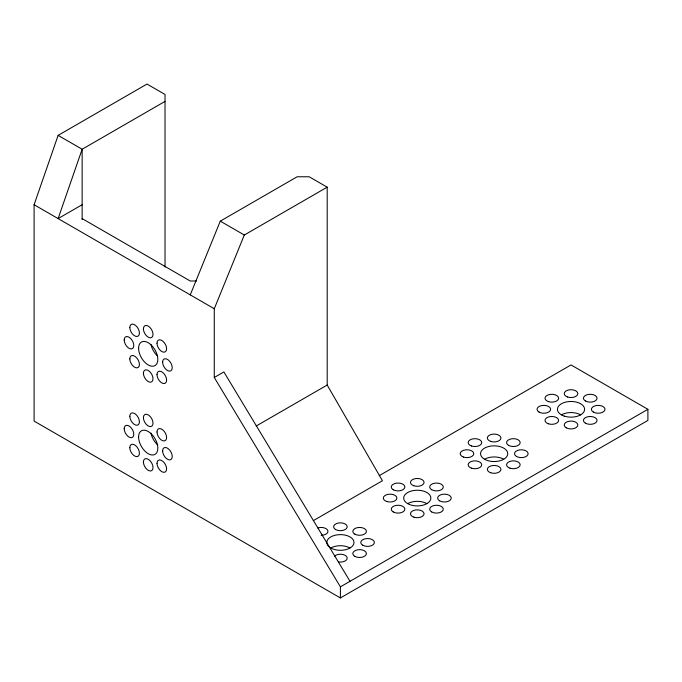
<?xml version="1.0" encoding="UTF-8"?>
<svg xmlns="http://www.w3.org/2000/svg" width="682" height="682" viewBox="0 0 682 682"><rect width="100%" height="100%" fill="white"/><g stroke="black" fill="none" stroke-linecap="round" stroke-linejoin="round"><path stroke-width="1.02" d="M379.201 475.678L571.022 364.93L647.9 409.311L647.9 420.41L340.403 597.943L34.1 421.101L34.1 204.728L58.123 135.377L147.014 84.056L165.027 94.466L165.027 267.054M190.252 294.88L220.286 221.147L297.156 176.766L309.168 176.766L327.19 187.166L327.19 385.04L382.44 480.742L313.268 520.681M340.403 597.943L340.403 586.844L214.276 377.496L214.276 308.75L244.309 235.017L327.19 187.166M165.027 101.396L82.147 149.247L58.123 218.598L82.147 204.728M214.276 377.496L223.884 371.946L350.011 581.294M256.168 426.037L327.19 385.04M340.403 586.844L647.9 409.311M196.518 281.01L190.252 281.01L82.147 218.598M220.286 221.147L244.309 235.017M58.123 135.377L82.147 149.247L82.147 219.578M34.1 204.728L214.276 308.75M157.738 356.175A13.589 7.843 60 0 1 150.944 344.41M157.738 444.945A13.589 7.843 60 0 1 150.944 433.172M484.544 459.242A13.589 7.843 0 0 0 507.28 455.721A13.589 7.843 0 0 0 490.631 446.113A13.589 7.843 0 0 0 484.544 459.242A13.589 7.843 0 0 1 503.759 459.242M317.786 527.97A6.794 3.921 0 0 1 327.744 530.349A6.794 3.921 0 0 1 321.179 535.285M561.414 414.861A13.589 7.843 0 0 1 580.638 414.861M334.512 556.188A6.794 3.921 0 0 1 343.268 554.594A6.794 3.921 0 0 1 346.788 559.496A6.794 3.921 0 0 1 338.639 561.942M407.666 503.623A13.589 7.843 0 0 0 430.402 500.111A13.589 7.843 0 0 0 413.761 490.503A13.589 7.843 0 0 0 407.666 503.623A13.589 7.843 0 0 1 426.881 503.623M329.27 546.964A13.589 7.843 0 0 0 352.449 546.086A13.589 7.843 0 0 0 340.403 534.611L336.882 534.884A13.589 7.843 0 0 0 327.275 544.492M328.63 546.384A13.589 7.843 0 0 1 327.624 545.14M330.787 548.013A13.589 7.843 0 0 1 350.011 548.013M138.599 437.051A13.589 7.843 60 0 0 153.015 454.979A13.589 7.843 60 0 0 153.015 435.764A13.589 7.843 60 0 0 138.599 437.051M143.408 462.012A6.794 3.921 60 0 0 150.611 470.981A6.794 3.921 60 0 0 150.611 461.373A6.794 3.921 60 0 0 143.408 462.012M129.819 358.903A6.794 3.921 60 0 0 137.022 367.871A6.794 3.921 60 0 0 137.022 358.255A6.794 3.921 60 0 0 129.819 358.903M156.996 343.208A6.794 3.921 60 0 0 164.2 352.176A6.794 3.921 60 0 0 164.2 342.569A6.794 3.921 60 0 0 156.996 343.208M143.408 373.25A6.794 3.921 60 0 0 150.611 382.21A6.794 3.921 60 0 0 150.611 372.602A6.794 3.921 60 0 0 143.408 373.25M162.623 450.921A6.794 3.921 60 0 0 169.835 459.89A6.794 3.921 60 0 0 169.835 450.273A6.794 3.921 60 0 0 162.623 450.921M129.819 327.513A6.794 3.921 60 0 0 137.022 336.482A6.794 3.921 60 0 0 137.022 326.874A6.794 3.921 60 0 0 129.819 327.513M143.408 328.86A6.794 3.921 60 0 0 150.611 337.829A6.794 3.921 60 0 0 150.611 328.221A6.794 3.921 60 0 0 143.408 328.86M138.599 348.28A13.589 7.843 60 0 0 153.015 366.217A13.589 7.843 60 0 0 153.015 346.993A13.589 7.843 60 0 0 138.599 348.28M129.819 416.284A6.794 3.921 60 0 0 137.022 425.253A6.794 3.921 60 0 0 137.022 415.645A6.794 3.921 60 0 0 129.819 416.284M156.996 374.597A6.794 3.921 60 0 0 164.2 383.557A6.794 3.921 60 0 0 164.2 373.949A6.794 3.921 60 0 0 156.996 374.597M129.819 447.673A6.794 3.921 60 0 0 137.022 456.633A6.794 3.921 60 0 0 137.022 447.025A6.794 3.921 60 0 0 129.819 447.673M156.996 463.359A6.794 3.921 60 0 0 164.2 472.328A6.794 3.921 60 0 0 164.2 462.72A6.794 3.921 60 0 0 156.996 463.359M162.623 362.151A6.794 3.921 60 0 0 169.835 371.119A6.794 3.921 60 0 0 169.835 361.511A6.794 3.921 60 0 0 162.623 362.151M124.192 339.96A6.794 3.921 60 0 0 131.396 348.928A6.794 3.921 60 0 0 131.396 339.312A6.794 3.921 60 0 0 124.192 339.96M156.996 431.979A6.794 3.921 60 0 0 164.2 440.947A6.794 3.921 60 0 0 164.2 431.331A6.794 3.921 60 0 0 156.996 431.979M124.192 428.731A6.794 3.921 60 0 0 131.396 437.691A6.794 3.921 60 0 0 131.396 428.083A6.794 3.921 60 0 0 124.192 428.731M143.408 417.631A6.794 3.921 60 0 0 150.611 426.6A6.794 3.921 60 0 0 150.611 416.992A6.794 3.921 60 0 0 143.408 417.631M393.25 489.753A6.794 3.921 0 0 0 404.622 487.997A6.794 3.921 0 0 0 396.293 483.188A6.794 3.921 0 0 0 393.25 489.753M471.535 445.994A6.794 3.921 0 0 0 481.722 442.601A6.794 3.921 0 0 0 471.535 439.199A6.794 3.921 0 0 0 471.535 445.994M490.75 472.779A6.794 3.921 0 0 0 500.946 469.387A6.794 3.921 0 0 0 490.75 465.985A6.794 3.921 0 0 0 490.75 472.779M564.227 416.105A13.589 7.843 0 0 0 584.61 409.311A13.589 7.843 0 0 0 564.227 402.516A13.589 7.843 0 0 0 564.227 416.105M413.88 517.169A6.794 3.921 0 0 0 424.068 513.768A6.794 3.921 0 0 0 413.88 510.375A6.794 3.921 0 0 0 413.88 517.169M585.437 400.99A6.794 3.921 0 0 0 596.81 399.234A6.794 3.921 0 0 0 588.481 394.426A6.794 3.921 0 0 0 585.437 400.99M386.694 501.475A6.794 3.921 0 0 0 396.89 498.082A6.794 3.921 0 0 0 386.694 494.68A6.794 3.921 0 0 0 386.694 501.475M431.689 489.753A6.794 3.921 0 0 0 443.053 487.997A6.794 3.921 0 0 0 434.732 483.188A6.794 3.921 0 0 0 431.689 489.753M516.521 456.471A6.794 3.921 0 0 0 527.894 454.706A6.794 3.921 0 0 0 519.573 449.907A6.794 3.921 0 0 0 516.521 456.471M354.81 556.333A6.794 3.921 0 0 0 366.183 554.568A6.794 3.921 0 0 0 357.862 549.769A6.794 3.921 0 0 0 354.81 556.333M431.689 511.943A6.794 3.921 0 0 0 443.053 510.187A6.794 3.921 0 0 0 434.732 505.388A6.794 3.921 0 0 0 431.689 511.943M393.25 511.943A6.794 3.921 0 0 0 404.622 510.187A6.794 3.921 0 0 0 396.293 505.388A6.794 3.921 0 0 0 393.25 511.943M593.4 412.081A6.794 3.921 0 0 0 604.764 410.325A6.794 3.921 0 0 0 596.443 405.517A6.794 3.921 0 0 0 593.4 412.081M567.629 397.018A6.794 3.921 0 0 0 577.816 393.616A6.794 3.921 0 0 0 567.629 390.223A6.794 3.921 0 0 0 567.629 397.018M490.75 441.399A6.794 3.921 0 0 0 500.946 438.006A6.794 3.921 0 0 0 490.75 434.605A6.794 3.921 0 0 0 490.75 441.399M362.773 545.233A6.794 3.921 0 0 0 374.145 543.477A6.794 3.921 0 0 0 365.816 538.669A6.794 3.921 0 0 0 362.773 545.233M509.974 468.184A6.794 3.921 0 0 0 520.161 464.792A6.794 3.921 0 0 0 509.974 461.39A6.794 3.921 0 0 0 509.974 468.184M548.405 401.613A6.794 3.921 0 0 0 558.601 398.211A6.794 3.921 0 0 0 548.405 394.818A6.794 3.921 0 0 0 548.405 401.613M413.88 485.78A6.794 3.921 0 0 0 424.068 482.387A6.794 3.921 0 0 0 413.88 478.986A6.794 3.921 0 0 0 413.88 485.78M585.437 423.181A6.794 3.921 0 0 0 596.81 421.425A6.794 3.921 0 0 0 588.481 416.617A6.794 3.921 0 0 0 585.437 423.181M508.567 445.372A6.794 3.921 0 0 0 519.931 443.615A6.794 3.921 0 0 0 511.611 438.807A6.794 3.921 0 0 0 508.567 445.372M539.044 412.081A6.794 3.921 0 0 0 550.408 410.325A6.794 3.921 0 0 0 542.088 405.517A6.794 3.921 0 0 0 539.044 412.081M548.405 423.803A6.794 3.921 0 0 0 558.601 420.41A6.794 3.921 0 0 0 548.405 417.009A6.794 3.921 0 0 0 548.405 423.803M463.572 457.093A6.794 3.921 0 0 0 473.768 453.692A6.794 3.921 0 0 0 463.572 450.299A6.794 3.921 0 0 0 463.572 457.093M566.222 427.776A6.794 3.921 0 0 0 577.586 426.02A6.794 3.921 0 0 0 569.265 421.212A6.794 3.921 0 0 0 566.222 427.776M439.651 500.852A6.794 3.921 0 0 0 451.015 499.096A6.794 3.921 0 0 0 442.695 494.288A6.794 3.921 0 0 0 439.651 500.852M354.81 534.142A6.794 3.921 0 0 0 366.183 532.378A6.794 3.921 0 0 0 357.862 527.578A6.794 3.921 0 0 0 354.81 534.142M471.535 468.184A6.794 3.921 0 0 0 481.722 464.792A6.794 3.921 0 0 0 471.535 461.39A6.794 3.921 0 0 0 471.535 468.184M335.595 529.539A6.794 3.921 0 0 0 346.959 527.783A6.794 3.921 0 0 0 338.639 522.983A6.794 3.921 0 0 0 335.595 529.539"/></g></svg>
